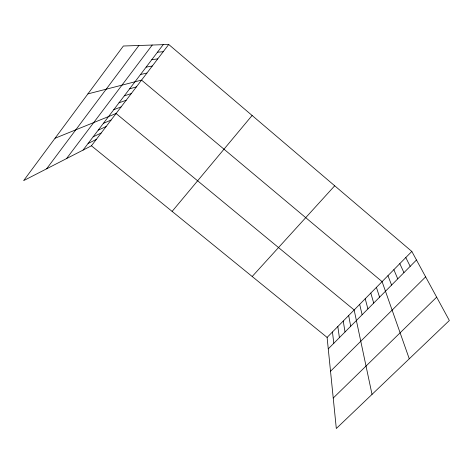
<?xml version="1.0" encoding="UTF-8"?>
<svg xmlns="http://www.w3.org/2000/svg" width="473" height="473" viewBox="0 0 473 473"><rect width="100%" height="100%" fill="white"/><g stroke="black" fill="none" stroke-linecap="round" stroke-linejoin="round"><path stroke-width="0.71" d="M46.596 168.831L138.902 45.491M66.527 158.591L152.241 45.041M83.053 150.101L163.203 44.669M91.437 145.796L168.725 44.486L411.829 251.441L449.35 320.505L336.315 428.514L327.103 337.415L91.437 145.796L23.65 180.621L123.37 46.011L168.725 44.486M172.119 211.396L252.109 115.471M252.192 276.504L334.707 185.788M327.103 337.415L411.829 251.441M328.262 348.855L416.477 260.002M330.526 371.27L425.635 276.859M333.234 398.041L436.668 297.162M88.084 143.485L96.297 139.423M93.151 136.821L101.192 133.014M98.248 130.116L106.118 126.557M103.386 123.358L111.072 120.053M55.045 138.24L116.068 113.514L354.153 309.963L372.026 394.393M113.762 109.701L121.094 106.922M119.013 102.801L126.149 100.288M124.293 95.853L131.246 93.613M129.614 88.853L136.378 86.89M87.895 93.902L141.539 80.114L382.083 281.624L409.269 358.806M140.534 74.486L146.902 73.09M146.139 67.119L152.3 66.019M151.786 59.693L157.734 58.889M157.474 52.207L163.209 51.711M405.799 257.56L410.186 266.334M399.809 263.638L403.942 272.625M393.861 269.675L397.74 278.869M387.955 275.67L391.585 285.071M376.425 287.365L379.577 297.168M370.802 293.071L373.717 303.069M365.215 298.735L367.905 308.922M359.669 304.37L362.129 314.74M348.672 315.526L350.688 326.264M343.232 321.049L345.024 331.969M337.823 326.536L339.401 337.633M332.442 331.993L333.814 343.262"/></g></svg>
